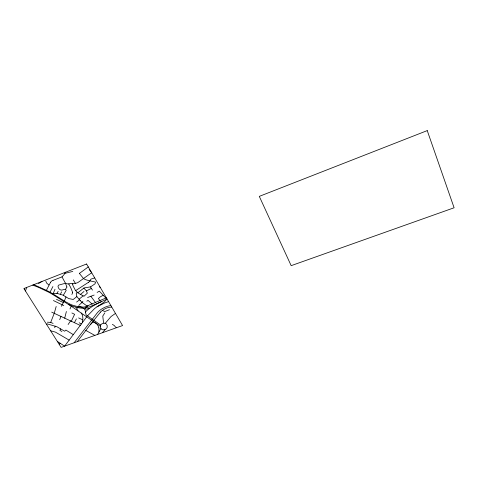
<?xml version="1.0" encoding="UTF-8"?>
<svg xmlns="http://www.w3.org/2000/svg" width="478" height="478" viewBox="0 0 478 478"><rect width="100%" height="100%" fill="white"/><g stroke="black" fill="none" stroke-linecap="round" stroke-linejoin="round"><path stroke-width="0.72" d="M98.928 332.043L98.958 328.523A7.379 6.011 25.4 0 0 98.838 327.896M82.437 322.536L82.849 318.862A17.806 14.436 27.9 0 0 82.831 317.834L82.598 315.839A6.913 5.628 27.2 0 0 82.27 314.853L81.218 313.036M64.709 318.169L66.382 311.501M54.731 327.693L55.119 326.181M56.177 306.482L54.241 313.311L50.68 322.423L47.406 322.184M42.04 281.434L38.479 283.597M46.701 324.586L46.946 323.803L56.763 326.659L64.655 331.212L65.868 330.059L73.301 334.636M25.454 290.994L26.69 287.445M24.247 289.094L24.557 288.282M64.363 301.021L65.964 296.963M59.702 319.668L60.987 316.442M55 289.244L53.07 293.952L65.862 301.953L70.565 304.39A25.352 21.062 29.3 0 0 72.704 305.209L75.781 306.105A38.951 32.594 30 0 0 78.123 306.613L83.178 307.091A11.484 9.488 28.2 0 0 85.138 306.828L106.367 297.848M69.991 308.985L71.24 306.213M71.3 321.228L74.61 314.309L71.897 312.971M33.83 284.655L46.384 290.337L50.477 282.444M50.029 292.201L52.891 286.555M74.437 322.686L76.361 318.904M65.486 272.257L64.859 273.38A21.414 17.692 33 0 1 63.437 275.334L61.997 276.876L53.088 280.353M61.369 306.302L63.938 301.463M60.622 328.888L59.893 330.238L61.877 331.511M97.584 334.439L100.9 328.541M71.843 294.442L72.339 293.558A2.982 2.456 29.3 0 0 72.638 292.56M46.384 290.337L48.899 291.598A51.785 40.887 29 0 1 50.949 292.715L53.13 293.988L54.761 293.45A14.985 12.177 28.9 0 1 55.992 293.337L56.5 293.331A3.346 2.731 29.8 0 1 56.954 293.373L58.143 291.371M79.653 273.231L88.281 266.915M56.954 293.373L62.803 295.075A4.613 3.77 29.3 0 1 63.305 295.308L66.161 290.421A0.92 0.759 29.7 0 0 65.964 289.949A1.5 1.231 29.7 0 0 64.972 289.477L64.912 289.489A4.864 3.997 29.4 0 0 62.965 289.811C60.64 290.947 58.28 288.849 58.029 286.507A1.559 1.285 30.3 0 1 58.041 286.22L58.31 285.605A4.481 3.681 30 0 1 58.752 285.079L65.51 283.245A0.615 0.508 30.1 0 1 65.743 283.263L66.334 283.502A4.559 3.776 30.3 0 0 67.506 283.86L67.996 283.926A3.513 2.91 30.2 0 0 68.718 283.908L70.152 283.615A5.778 4.774 29.4 0 1 70.762 283.538L72.722 283.508A20.889 17.453 31.4 0 0 73.911 283.46L75.004 283.37A7.953 6.62 30.3 0 0 75.727 283.251L75.883 283.221A11.884 9.901 30.6 0 0 77.848 282.57L89.207 274.486A87.522 72.447 20.6 0 1 90.653 273.524L91.74 272.83L89.189 269.556M59.254 344.435L60.049 343.186M104.837 312.857L102.764 316.089L103.248 320.206A32.713 27.288 22.5 0 0 103.762 322.674L103.881 323.116M68.103 324.526L70.565 320.887M77.185 292.213L76.229 293.534L76.844 296.605L80.316 300.656M77.305 341.639L89.81 325.255L92.397 322.548A3.501 2.862 25.4 0 1 93.329 322.297L93.437 322.297A2.276 1.864 25.5 0 1 94.047 322.345L96.389 323.624A7.152 5.832 25.5 0 1 97.661 325.177L97.924 325.632A10.898 8.861 25.6 0 1 98.868 327.89M86.727 316.848L64.608 346.15L57.342 341.417M74.144 342.762L97.524 312.516A23.661 19.502 23.7 0 1 98.056 311.961A40.791 33.556 22.1 0 1 98.773 311.274L99.615 310.527A25.107 20.703 23.5 0 1 101.784 308.943L104.383 307.521A24.486 20.195 23.6 0 1 110.878 305.556M65.247 289.543L66.854 287.296A1.703 1.404 29.9 0 0 66.86 287.003L66.86 286.985M90.671 324.186L100.505 312.092M102.4 332.724L105.076 329.623M105.256 323.355L110.382 317.296A8.496 7.027 23.9 0 1 111.213 316.436A16.551 13.671 23.1 0 1 111.619 316.131L115.473 313.419M87.36 316.006L94.303 308.842A36.585 30.084 23 0 1 97.339 306.589L104.27 302.018L107.036 298.989C99.729 302.622 91.483 305.687 85.765 311.632A3.149 2.587 26.6 0 0 85.58 312.6L85.962 314.351A3.699 3.035 26.5 0 0 86.267 315.026L100.715 325.106M99.759 286.549L99.466 286.854L100.362 287.577M81.983 302.311L82.921 301.343M78.786 305.412L82.073 302.383M72.74 284.757A6.59 5.479 29.2 0 0 73.325 286.352L75.327 290.188A3.454 2.862 28.9 0 0 75.572 290.54L77.789 292.793L80.501 294.424L83.979 291.502M76.844 296.605L73.271 299.431A0.669 0.55 28.6 0 1 73.062 299.449L69.973 298.816A15.816 12.87 27.9 0 0 69.555 298.738L69.029 298.642A2.282 1.876 29 0 1 68.641 298.523L63.305 295.308M79.055 299.21L83.058 295.918M77.789 292.793L84.068 287.923L90.569 286.884L95.026 283.818L95.576 282.08L89.434 280.783A14.053 11.854 29.7 0 1 89.028 280.694L85.658 279.684A6.602 5.539 29.5 0 1 84.636 279.23L83.519 278.555L79.611 273.685A0.962 0.807 30 0 1 79.629 273.219M76.611 302.072L79.569 299.808M86.847 301.218L88.012 300.333L92.188 304.11M88.532 282.283L75.644 290.636M97.118 292.428L99.322 291.144L105.889 298.063M103.242 295.279L100.434 296.742L98.39 298.547L100.016 300.626M97.046 306.774L104.491 303.058L108.566 301.606M83.805 288.085L86.404 290.887L91.352 288.425M101.384 301.6L89.739 306.798L84.074 308.214A10.63 8.771 28 0 1 82.909 308.244L82.246 308.208A30.7 25.573 29.4 0 1 75.865 307.157M89.452 308.346L85.813 309.224A0.669 0.55 27 0 1 85.526 309.027L85.454 308.943A1.117 0.914 27 0 1 85.299 308.029L85.771 307.485A12.482 10.265 25.9 0 1 85.968 307.318L86.118 307.193A18.23 14.979 25.4 0 1 88.006 305.896M87.564 297.513L94.148 295.046M94.704 277.903L91.525 278.931A7.797 6.531 28 0 0 91.167 279.062L90.969 279.158A0.842 0.711 28.7 0 0 90.796 279.313L90.605 279.684A11.884 9.99 27.6 0 0 90.485 280L89.428 281.596A17.339 14.519 30.5 0 1 88.532 282.283M109.444 309.714L104.831 311.548L102.352 310.437M72.793 271.42L64.859 273.374M111.733 307.031L109.587 307.282A17.023 14.071 24.1 0 0 106.355 308.208L105.435 308.615A22 18.158 23.6 0 0 100.482 312.08M75.865 307.145L73.917 306.589A24.79 20.572 29.2 0 1 71.766 305.842L68.503 304.408M32.707 285.091L38.867 287.493L48.445 292.076A65.934 51.576 28.7 0 1 52.12 294.107L71.676 306.506L100.35 326.235M50.59 330.74L55.46 332.138L69.155 340.127M50.68 322.423L53.082 323.409M78.631 317.924L82.796 319.83M51.708 312.14L80.274 325.399M56.488 299.371L63.353 302.568M53.411 300.543L63.783 305.544M116.566 327.55L115.467 326.982A1.374 1.135 23.7 0 1 115.055 326.54L115.019 326.48A3.483 2.862 24 0 0 114.075 325.428L112.378 324.323M79.187 322.781L81.379 323.935M85.801 330.423L94.847 335.407M80.501 294.424L83.997 296.24L87.355 293.175L86.404 290.887M87.241 306.183L82.383 302.64A15.678 13.049 27.7 0 1 80.322 300.656M48.899 284.96L46.581 283.042L45.804 281.04M78.105 310.885L77.06 309.344A1.099 0.902 27.5 0 1 77.018 309.182L76.964 308.824M90.856 296.282L95.558 302.61M92.475 290.104L91.274 288.306A8.341 6.997 27.8 0 1 90.922 287.672L90.569 286.884M73.307 279.887L75.333 283.323M68.707 283.908L70.433 287.045A19.222 15.696 30.2 0 1 70.678 287.517L72.327 291.58A8.425 6.919 29.6 0 1 72.429 291.962L72.542 292.542M61.997 276.876L65.456 283.257L66.842 286.842M85.604 312.182C85.431 308.567 81.869 306.338 78.458 306.906A1.972 1.619 27.5 0 0 78.105 307.019A2.521 2.067 27.5 0 0 76.868 308.812M72.787 284.757L72.65 283.514M50.411 282.402A8.992 7.379 30.3 0 1 53.022 280.257M60.503 294.329A12.888 10.588 28.6 0 1 61.662 291.843M100.338 326.39L100.505 327.759L101.432 329.127A2.719 2.229 24.6 0 0 102.501 329.736L104.557 329.802L106.11 328.96A5.288 4.338 24.8 0 0 107.144 327.334L107.209 325.626L106.188 323.917A2.725 2.235 24.7 0 0 105.112 323.301L103.045 323.236L101.491 324.09A5.282 4.332 24.5 0 0 100.464 325.721L100.338 326.39M86.578 263.999L23.9 288.539L61.118 347.392L122.571 325.56L86.578 263.999M427.242 130.608L259.291 196.374L291.168 265.66L454.1 207.775L427.242 130.608"/></g></svg>
